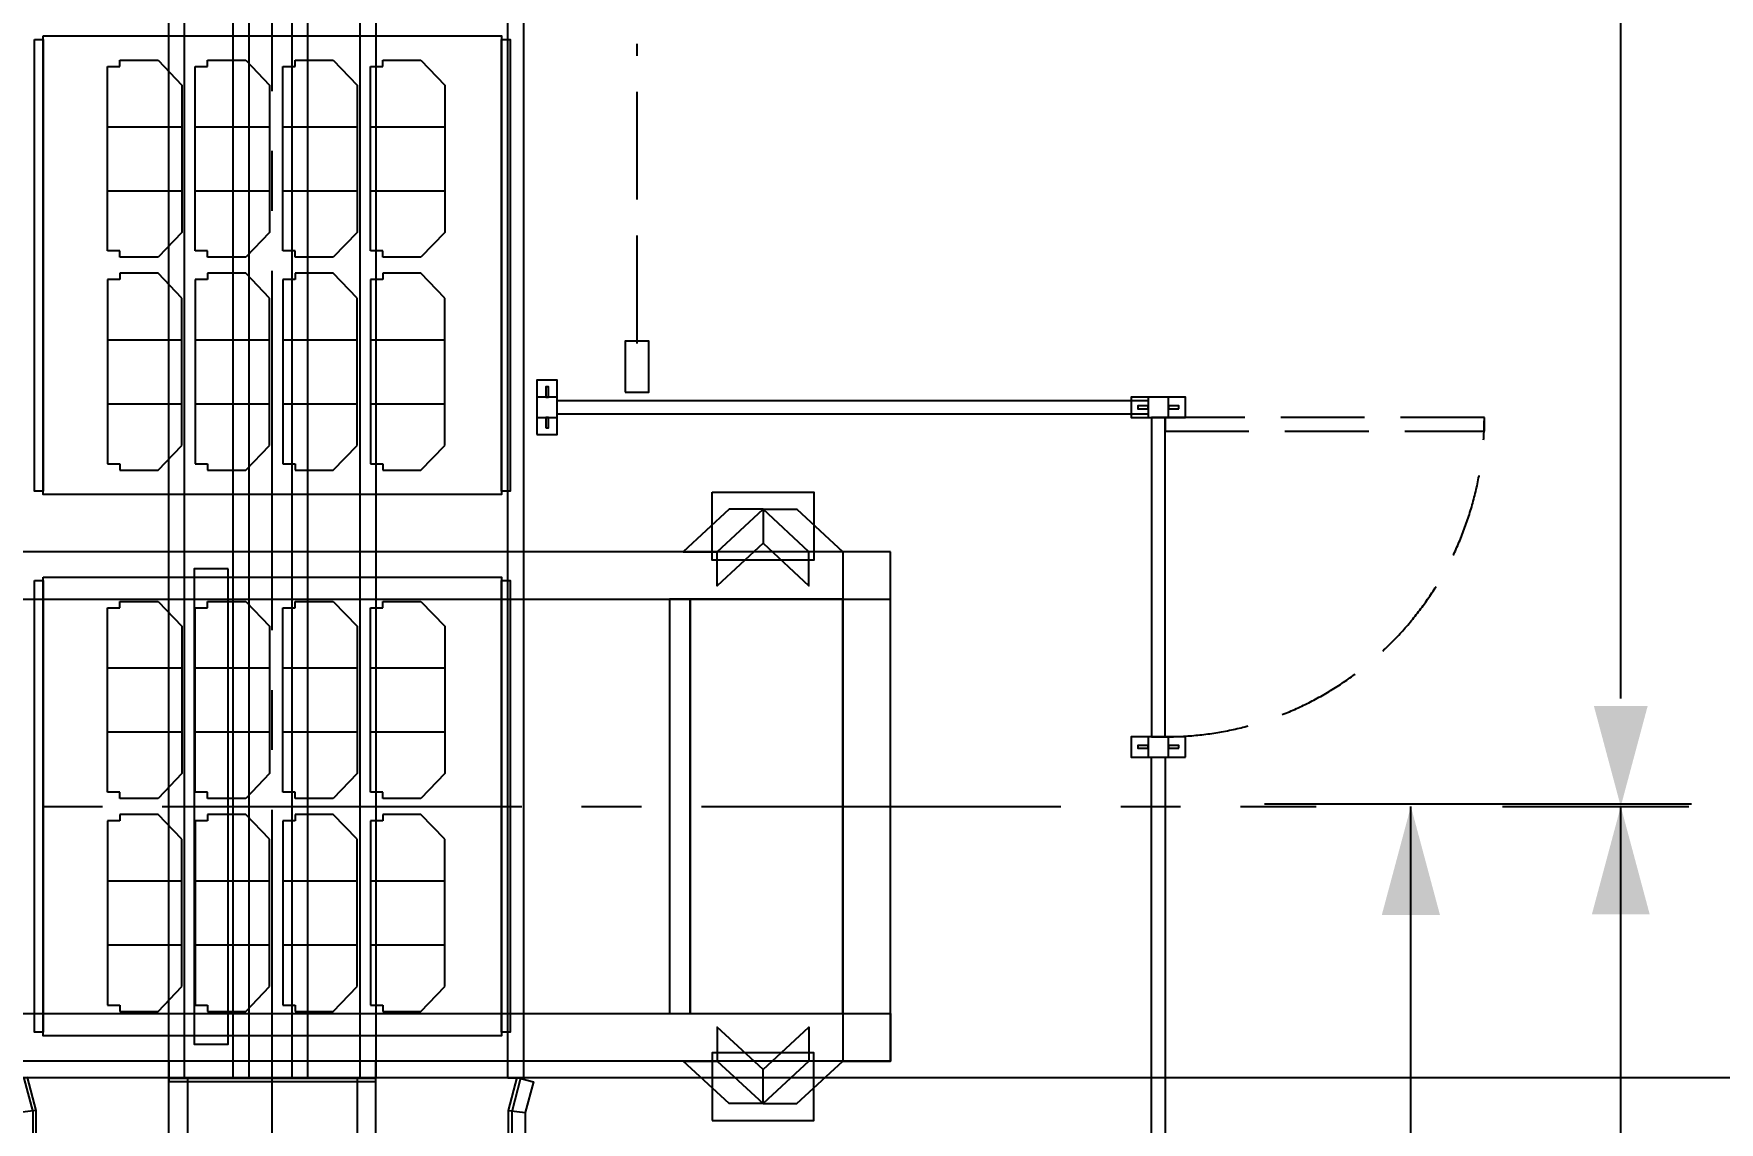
# Model space of a CAD drawing. Extents: x -115306 to 97263, y 46189 to 262006.
# Drawn here: x -26973 to -22009, y 104360 to 107565 of the extents above; entities that cross this region are included whole.
import ezdxf

# ---------------------------------------------------------------- set-up
doc = ezdxf.new("R2010")
doc.units = 0
doc.header["$LTSCALE"] = 508
doc.header["$PDMODE"] = 1
doc.header["$PDSIZE"] = -2
for name, pattern in [('STYLE_02', [0.694427, 0.486069, -0.208359]), ('STYLE_06', [3.125, 2.083359, -0.347214, 0.347214, -0.347214]), ('STYLE_07', [1.875, 0.625, -0.208282, 0.625, -0.208359, 0.069427, -0.138931])]:
    doc.linetypes.add(name, pattern=pattern)
doc.layers.get('0').update_dxf_attribs({"linetype": 'CONTINUOUS'})
doc.layers.get('DEFPOINTS').update_dxf_attribs({"linetype": 'CONTINUOUS'})
doc.layers.add('CERCHAS', color=211, linetype='CONTINUOUS')
doc.layers.add('INSTALACION_NUEVA', color=7, linetype='CONTINUOUS')
doc.styles.add('ARIAL-B', font='arialbd.ttf')
doc.dimstyles.new('ISO', dxfattribs={"dimtxt": 282.222222, "dimasz": 317.5, "dimexe": 200, "dimexo": 0, "dimgap": 1, "dimtad": 1, "dimdec": 1, "dimzin": 15, "dimdsep": 46, "dimtxsty": 'ARIAL-B', "dimblk": 'VW_FILLEDARROW', "dimcen": 0, "dimadec": 0, "dimazin": 0, "dimtfac": 1, "dimtdec": 1, "dimtix": 1, "dimtmove": 0, "dimatfit": 0, "dimldrblk": 'VW_FILLEDARROW', "dimfxl": 1, "dimtolj": 1, "dimtzin": 15, "dimarcsym": 0})

# ---------------------------------------------------------------- blocks, each defined once
blk = doc.blocks.new('*U2879')
at = {"layer": 'INSTALACION_NUEVA', "color": 7, "linetype": 'Continuous'}
for points in [[(-14194.3, 16264), (-14194.3, 16364), (-14329.3, 16489), (-14329.3, 16389)], [(-14194.3, 16264), (-14194.3, 16364), (-14059.3, 16489), (-14059.3, 16389)], [(-14429.3, 16389), (-14329.3, 16389), (-14194.3, 16264), (-14294.3, 16264)], [(-14344.3, 16214), (-14044.3, 16214), (-14044.3, 16414), (-14344.3, 16414)], [(-13959.3, 16389), (-14059.3, 16389), (-14194.3, 16264), (-14094.3, 16264)]]:
    blk.add_lwpolyline(points, close=True, dxfattribs=at)
blk = doc.blocks.new('*U2880')
at = {"layer": 'INSTALACION_NUEVA', "color": 7, "linetype": 'Continuous'}
for points in [[(-14344.3, 18064), (-14044.3, 18064), (-14044.3, 17864), (-14344.3, 17864)], [(-14429.3, 17889), (-14329.3, 17889), (-14194.3, 18014), (-14294.3, 18014)], [(-14194.3, 18014), (-14194.3, 17914), (-14329.3, 17789), (-14329.3, 17889)], [(-13959.3, 17889), (-14059.3, 17889), (-14194.3, 18014), (-14094.3, 18014)], [(-14194.3, 18014), (-14194.3, 17914), (-14059.3, 17789), (-14059.3, 17889)]]:
    blk.add_lwpolyline(points, close=True, dxfattribs=at)
blk = doc.blocks.new('*U2882')
at = {"layer": 'INSTALACION_NUEVA', "color": 7, "linetype": 'Continuous'}
for points in [[(-13819.3, 17889), (-19369.3, 17889), (-19369.3, 17749), (-13819.3, 17749)], [(-13819.3, 17889), (-13959.3, 17889), (-13959.3, 16389), (-13819.3, 16389)], [(-15769.3, 17839), (-15869.3, 17839), (-15869.3, 16439), (-15769.3, 16439)], [(-14409.3, 17749), (-14469.3, 17749), (-14469.3, 16529), (-14409.3, 16529)], [(-13959.3, 17749), (-14409.3, 17749), (-14409.3, 16529), (-13959.3, 16529)], [(-13819.3, 16389), (-19369.3, 16389), (-19369.3, 16529), (-13819.3, 16529)]]:
    blk.add_lwpolyline(points, close=True, dxfattribs=at)
at = {"layer": 'INSTALACION_NUEVA', "color": 7}
for name in ['*U2880', '*U2879']:
    blk.add_blockref(name, (0, 0), dxfattribs=at)
blk = doc.blocks.new('*U2661')
at = {"layer": 'INSTALACION_NUEVA', "color": 1, "linetype": 'Continuous'}
for p, q in [((-16124.3, 17096.7), (-16124.3, 16554.1)), ((-16088.3, 17096.7), (-16124.3, 17096.7)), ((-16088.3, 17115.4), (-16088.3, 17096.7)), ((-16054.6, 17115.4), (-16088.3, 17115.4)), ((-16009.6, 17115.4), (-16054.6, 17115.4)), ((-15975.8, 17115.4), (-16009.6, 17115.4)), ((-15905.6, 17042.4), (-15975.8, 17115.4)), ((-15905.6, 16608.4), (-15905.6, 17042.4)), ((-16124.3, 16919.6), (-15905.6, 16919.6)), ((-16124.3, 16731.2), (-15905.6, 16731.2)), ((-15975.8, 16535.4), (-15905.6, 16608.4)), ((-16124.3, 16554.1), (-16088.3, 16554.1)), ((-16088.3, 16554.1), (-16088.3, 16535.4)), ((-16088.3, 16535.4), (-16054.6, 16535.4)), ((-16054.6, 16535.4), (-16009.6, 16535.4)), ((-16009.6, 16535.4), (-15975.8, 16535.4))]:
    blk.add_line(p, q, dxfattribs=at)
blk = doc.blocks.new('*U2662')
at = {"layer": 'INSTALACION_NUEVA', "color": 1, "linetype": 'Continuous'}
for p, q in [((-15866.3, 17096.7), (-15866.3, 16554.1)), ((-15830.3, 17096.7), (-15866.3, 17096.7)), ((-15830.3, 17115.4), (-15830.3, 17096.7)), ((-15796.6, 17115.4), (-15830.3, 17115.4)), ((-15751.6, 17115.4), (-15796.6, 17115.4)), ((-15717.8, 17115.4), (-15751.6, 17115.4)), ((-15647.6, 17042.4), (-15717.8, 17115.4)), ((-15647.6, 16608.4), (-15647.6, 17042.4)), ((-15866.3, 16919.6), (-15647.6, 16919.6)), ((-15866.3, 16731.2), (-15647.6, 16731.2)), ((-15717.8, 16535.4), (-15647.6, 16608.4)), ((-15866.3, 16554.1), (-15830.3, 16554.1)), ((-15830.3, 16554.1), (-15830.3, 16535.4)), ((-15830.3, 16535.4), (-15796.6, 16535.4)), ((-15796.6, 16535.4), (-15751.6, 16535.4)), ((-15751.6, 16535.4), (-15717.8, 16535.4))]:
    blk.add_line(p, q, dxfattribs=at)
blk = doc.blocks.new('*U2663')
at = {"layer": 'INSTALACION_NUEVA', "color": 1, "linetype": 'Continuous'}
for p, q in [((-15608.3, 17096.7), (-15608.3, 16554.1)), ((-15572.3, 17096.7), (-15608.3, 17096.7)), ((-15572.3, 17115.4), (-15572.3, 17096.7)), ((-15538.6, 17115.4), (-15572.3, 17115.4)), ((-15493.6, 17115.4), (-15538.6, 17115.4)), ((-15459.8, 17115.4), (-15493.6, 17115.4)), ((-15389.6, 17042.4), (-15459.8, 17115.4)), ((-15389.6, 16608.4), (-15389.6, 17042.4)), ((-15608.3, 16919.6), (-15389.6, 16919.6)), ((-15608.3, 16731.2), (-15389.6, 16731.2)), ((-15459.8, 16535.4), (-15389.6, 16608.4)), ((-15608.3, 16554.1), (-15572.3, 16554.1)), ((-15572.3, 16554.1), (-15572.3, 16535.4)), ((-15572.3, 16535.4), (-15538.6, 16535.4)), ((-15538.6, 16535.4), (-15493.6, 16535.4)), ((-15493.6, 16535.4), (-15459.8, 16535.4))]:
    blk.add_line(p, q, dxfattribs=at)
blk = doc.blocks.new('*U2664')
at = {"layer": 'INSTALACION_NUEVA', "color": 1, "linetype": 'Continuous'}
for p, q in [((-15350.3, 17096.7), (-15350.3, 16554.1)), ((-15314.3, 17096.7), (-15350.3, 17096.7)), ((-15314.3, 17115.4), (-15314.3, 17096.7)), ((-15280.6, 17115.4), (-15314.3, 17115.4)), ((-15235.6, 17115.4), (-15280.6, 17115.4)), ((-15201.8, 17115.4), (-15235.6, 17115.4)), ((-15131.6, 17042.4), (-15201.8, 17115.4)), ((-15131.6, 16608.4), (-15131.6, 17042.4)), ((-15350.3, 16919.6), (-15131.6, 16919.6)), ((-15350.3, 16731.2), (-15131.6, 16731.2)), ((-15201.8, 16535.4), (-15131.6, 16608.4)), ((-15350.3, 16554.1), (-15314.3, 16554.1)), ((-15314.3, 16554.1), (-15314.3, 16535.4)), ((-15314.3, 16535.4), (-15280.6, 16535.4)), ((-15280.6, 16535.4), (-15235.6, 16535.4)), ((-15235.6, 16535.4), (-15201.8, 16535.4))]:
    blk.add_line(p, q, dxfattribs=at)
blk = doc.blocks.new('*U2665')
at = {"layer": 'INSTALACION_NUEVA', "color": 1}
for name in ['*U2661', '*U2662', '*U2663', '*U2664']:
    blk.add_blockref(name, (0, 0), dxfattribs=at)
blk = doc.blocks.new('*U2666')
at = {"layer": 'INSTALACION_NUEVA', "color": 1, "linetype": 'Continuous'}
for p, q in [((-16124.3, 17724), (-16088.3, 17724)), ((-16124.3, 17181.4), (-16124.3, 17724)), ((-16088.3, 17742.7), (-16054.6, 17742.7)), ((-16088.3, 17724), (-16088.3, 17742.7)), ((-16054.6, 17742.7), (-16009.6, 17742.7)), ((-16009.6, 17742.7), (-15975.8, 17742.7)), ((-15975.8, 17742.7), (-15905.6, 17669.7)), ((-15905.6, 17669.7), (-15905.6, 17235.6)), ((-16124.3, 17546.8), (-15905.6, 17546.8)), ((-16124.3, 17358.5), (-15905.6, 17358.5)), ((-15905.6, 17235.6), (-15975.8, 17162.7)), ((-16088.3, 17181.4), (-16124.3, 17181.4)), ((-16088.3, 17162.7), (-16088.3, 17181.4)), ((-16054.6, 17162.7), (-16088.3, 17162.7)), ((-16009.6, 17162.7), (-16054.6, 17162.7)), ((-15975.8, 17162.7), (-16009.6, 17162.7))]:
    blk.add_line(p, q, dxfattribs=at)
blk = doc.blocks.new('*U2667')
at = {"layer": 'INSTALACION_NUEVA', "color": 1, "linetype": 'Continuous'}
for p, q in [((-15866.3, 17724), (-15830.3, 17724)), ((-15866.3, 17181.4), (-15866.3, 17724)), ((-15830.3, 17742.7), (-15796.6, 17742.7)), ((-15830.3, 17724), (-15830.3, 17742.7)), ((-15796.6, 17742.7), (-15751.6, 17742.7)), ((-15751.6, 17742.7), (-15717.8, 17742.7)), ((-15717.8, 17742.7), (-15647.6, 17669.7)), ((-15647.6, 17669.7), (-15647.6, 17235.6)), ((-15866.3, 17546.8), (-15647.6, 17546.8)), ((-15866.3, 17358.5), (-15647.6, 17358.5)), ((-15647.6, 17235.6), (-15717.8, 17162.7)), ((-15830.3, 17181.4), (-15866.3, 17181.4)), ((-15830.3, 17162.7), (-15830.3, 17181.4)), ((-15796.6, 17162.7), (-15830.3, 17162.7)), ((-15751.6, 17162.7), (-15796.6, 17162.7)), ((-15717.8, 17162.7), (-15751.6, 17162.7))]:
    blk.add_line(p, q, dxfattribs=at)
blk = doc.blocks.new('*U2668')
at = {"layer": 'INSTALACION_NUEVA', "color": 1, "linetype": 'Continuous'}
for p, q in [((-15608.3, 17724), (-15572.3, 17724)), ((-15608.3, 17181.4), (-15608.3, 17724)), ((-15572.3, 17742.7), (-15538.6, 17742.7)), ((-15572.3, 17724), (-15572.3, 17742.7)), ((-15538.6, 17742.7), (-15493.6, 17742.7)), ((-15493.6, 17742.7), (-15459.8, 17742.7)), ((-15459.8, 17742.7), (-15389.6, 17669.7)), ((-15389.6, 17669.7), (-15389.6, 17235.6)), ((-15608.3, 17546.8), (-15389.6, 17546.8)), ((-15608.3, 17358.5), (-15389.6, 17358.5)), ((-15389.6, 17235.6), (-15459.8, 17162.7)), ((-15572.3, 17181.4), (-15608.3, 17181.4)), ((-15572.3, 17162.7), (-15572.3, 17181.4)), ((-15538.6, 17162.7), (-15572.3, 17162.7)), ((-15493.6, 17162.7), (-15538.6, 17162.7)), ((-15459.8, 17162.7), (-15493.6, 17162.7))]:
    blk.add_line(p, q, dxfattribs=at)
blk = doc.blocks.new('*U2669')
at = {"layer": 'INSTALACION_NUEVA', "color": 1, "linetype": 'Continuous'}
for p, q in [((-15350.3, 17724), (-15314.3, 17724)), ((-15350.3, 17181.4), (-15350.3, 17724)), ((-15314.3, 17742.7), (-15280.6, 17742.7)), ((-15314.3, 17724), (-15314.3, 17742.7)), ((-15280.6, 17742.7), (-15235.6, 17742.7)), ((-15235.6, 17742.7), (-15201.8, 17742.7)), ((-15201.8, 17742.7), (-15131.6, 17669.7)), ((-15131.6, 17669.7), (-15131.6, 17235.6)), ((-15350.3, 17546.8), (-15131.6, 17546.8)), ((-15350.3, 17358.5), (-15131.6, 17358.5)), ((-15131.6, 17235.6), (-15201.8, 17162.7)), ((-15314.3, 17181.4), (-15350.3, 17181.4)), ((-15314.3, 17162.7), (-15314.3, 17181.4)), ((-15280.6, 17162.7), (-15314.3, 17162.7)), ((-15235.6, 17162.7), (-15280.6, 17162.7)), ((-15201.8, 17162.7), (-15235.6, 17162.7))]:
    blk.add_line(p, q, dxfattribs=at)
blk = doc.blocks.new('*U2670')
at = {"layer": 'INSTALACION_NUEVA', "color": 1}
for name in ['*U2666', '*U2667', '*U2668', '*U2669']:
    blk.add_blockref(name, (0, 0), dxfattribs=at)
blk = doc.blocks.new('*U2671')
at = {"layer": 'INSTALACION_NUEVA', "color": 4, "linetype": 'Continuous'}
for points in [[(-16339.3, 17804), (-16314.3, 17804), (-16314.3, 16474), (-16339.3, 16474)], [(-16314.3, 17814), (-14964.3, 17814), (-14964.3, 16464), (-16314.3, 16464)], [(-14964.3, 17804), (-14939.3, 17804), (-14939.3, 16474), (-14964.3, 16474)]]:
    blk.add_lwpolyline(points, close=True, dxfattribs=at)
at = {"layer": 'INSTALACION_NUEVA', "color": 4}
for name in ['*U2670', '*U2665']:
    blk.add_blockref(name, (0, 0), dxfattribs=at)
blk = doc.blocks.new('*U2657')
at = {"layer": 'INSTALACION_NUEVA', "color": 7, "linetype": 'Continuous'}
for points in [[(-15899.3, 25189), (-15899.3, 16339), (-15944.3, 16339), (-15944.3, 25189)], [(-15708.6, 25189), (-15708.6, 16339), (-15754.6, 16339), (-15754.6, 25189)], [(-15535.6, 25189), (-15535.6, 16339), (-15580.6, 16339), (-15580.6, 25189)], [(-15334.3, 25189), (-15334.3, 16339), (-15380.3, 16339), (-15380.3, 25189)], [(-14945.6, 16339), (-14945.6, 22289), (-14899.6, 22289), (-14899.6, 16339)], [(-15334.3, 16389), (-15944.3, 16389), (-15944.3, 16339), (-15334.3, 16339)]]:
    blk.add_lwpolyline(points, close=True, dxfattribs=at)
blk = doc.blocks.new('*U2658')
at = {"layer": 'INSTALACION_NUEVA', "color": 4}
blk.add_blockref('*U2657', (0, 0), dxfattribs=at)
blk = doc.blocks.new('*U2643')
at = {"layer": 'INSTALACION_NUEVA', "color": 5, "linetype": 'Continuous'}
for points in [[(-12950.2, 18284.2), (-12950.2, 18344.2), (-13110.2, 18344.2), (-13110.2, 18284.2)], [(-13060.2, 18310.2), (-13060.2, 18318.2), (-13090.2, 18318.2), (-13090.2, 18310.2)], [(-13000.2, 18284.2), (-13000.2, 18344.2), (-13060.2, 18344.2), (-13060.2, 18284.2)], [(-12970.2, 18310.2), (-12970.2, 18318.2), (-13000.2, 18318.2), (-13000.2, 18310.2)]]:
    blk.add_lwpolyline(points, close=True, dxfattribs=at)
blk = doc.blocks.new('*U2644')
at = {"layer": 'INSTALACION_NUEVA', "color": 5, "linetype": 'Continuous'}
for points in [[(-12950.2, 17284.2), (-12950.2, 17344.2), (-13110.2, 17344.2), (-13110.2, 17284.2)], [(-13000.2, 17284.2), (-13000.2, 17344.2), (-13060.2, 17344.2), (-13060.2, 17284.2)], [(-13060.2, 17310.2), (-13060.2, 17318.2), (-13090.2, 17318.2), (-13090.2, 17310.2)], [(-12970.2, 17310.2), (-12970.2, 17318.2), (-13000.2, 17318.2), (-13000.2, 17310.2)]]:
    blk.add_lwpolyline(points, close=True, dxfattribs=at)
blk = doc.blocks.new('*U2645')
at = {"layer": 'INSTALACION_NUEVA', "color": 5, "linetype": 'Continuous'}
for points in [[(-12950.2, 15784.2), (-12950.2, 15844.2), (-13110.2, 15844.2), (-13110.2, 15784.2)], [(-13000.2, 15784.2), (-13000.2, 15844.2), (-13060.2, 15844.2), (-13060.2, 15784.2)], [(-13060.2, 15810.2), (-13060.2, 15818.2), (-13090.2, 15818.2), (-13090.2, 15810.2)], [(-12970.2, 15810.2), (-12970.2, 15818.2), (-13000.2, 15818.2), (-13000.2, 15810.2)]]:
    blk.add_lwpolyline(points, close=True, dxfattribs=at)
blk = doc.blocks.new('*U2646')
at = {"layer": 'INSTALACION_NUEVA', "color": 5, "linetype": 'Continuous'}
blk.add_lwpolyline([(-13010.2, 18284.2), (-13050.2, 18284.2), (-13050.2, 17344.2), (-13010.2, 17344.2)], close=True, dxfattribs=at)
at = {"layer": 'INSTALACION_NUEVA', "color": 4, "linetype": 'STYLE_02'}
blk.add_lwpolyline([(-13010.2, 18284.2), (-13010.2, 18244.2), (-12070.2, 18244.2), (-12070.2, 18284.2)], close=True, dxfattribs=at)
blk.add_arc((-13010.2, 18284.2), 940, 270, 0, dxfattribs=at)
blk = doc.blocks.new('*U2647')
at = {"layer": 'INSTALACION_NUEVA', "color": 5, "linetype": 'Continuous'}
for points in [[(-14860.2, 15734.2), (-14800.2, 15734.2), (-14800.2, 15894.2), (-14860.2, 15894.2)], [(-14860.2, 15784.2), (-14800.2, 15784.2), (-14800.2, 15844.2), (-14860.2, 15844.2)], [(-14834.2, 15844.2), (-14826.2, 15844.2), (-14826.2, 15874.2), (-14834.2, 15874.2)], [(-14834.2, 15754.2), (-14826.2, 15754.2), (-14826.2, 15784.2), (-14834.2, 15784.2)]]:
    blk.add_lwpolyline(points, close=True, dxfattribs=at)
blk = doc.blocks.new('*U2648')
at = {"layer": 'INSTALACION_NUEVA', "color": 5, "linetype": 'Continuous'}
for points in [[(-14860.2, 18234.2), (-14800.2, 18234.2), (-14800.2, 18394.2), (-14860.2, 18394.2)], [(-14834.2, 18344.2), (-14826.2, 18344.2), (-14826.2, 18374.2), (-14834.2, 18374.2)], [(-14860.2, 18284.2), (-14800.2, 18284.2), (-14800.2, 18344.2), (-14860.2, 18344.2)], [(-14834.2, 18254.2), (-14826.2, 18254.2), (-14826.2, 18284.2), (-14834.2, 18284.2)]]:
    blk.add_lwpolyline(points, close=True, dxfattribs=at)
blk = doc.blocks.new('*U2649')
at = {"layer": 'INSTALACION_NUEVA', "color": 5, "linetype": 'Continuous'}
for points in [[(-14800.2, 18334.2), (-13060.2, 18334.2), (-13060.2, 18294.2), (-14800.2, 18294.2)], [(-13050.2, 15844.2), (-13050.2, 17284.2), (-13010.2, 17284.2), (-13010.2, 15844.2)], [(-14800.2, 15834.2), (-13060.2, 15834.2), (-13060.2, 15794.2), (-14800.2, 15794.2)]]:
    blk.add_lwpolyline(points, close=True, dxfattribs=at)
at = {"layer": 'INSTALACION_NUEVA', "color": 4}
for name in ['*U2648', '*U2643', '*U2644', '*U2647', '*U2645']:
    blk.add_blockref(name, (0, 0), dxfattribs=at)
at = {"layer": 'INSTALACION_NUEVA', "color": 7}
blk.add_blockref('*U2646', (0, 0), dxfattribs=at)
blk = doc.blocks.new('*U2650')
at = {"layer": 'INSTALACION_NUEVA', "color": 7, "linetype": 'Continuous'}
for p, q in [((-15334.3, 15134.9), (-14781.8, 15134.9)), ((-14816.8, 15029.9), (-15334.3, 15029.9))]:
    blk.add_line(p, q, dxfattribs=at)
for points in [[(-15334.3, 15022.4), (-15334.3, 15142.4), (-14779.3, 15142.4), (-14819.3, 15022.4)], [(-14779.3, 15142.4), (-14819.3, 15022.4), (-14809.2, 15019), (-14769.2, 15139)]]:
    blk.add_lwpolyline(points, close=True, dxfattribs=at)
blk = doc.blocks.new('*U2651')
at = {"layer": 'INSTALACION_NUEVA', "color": 7, "linetype": 'Continuous'}
for p, q in [((-16461.8, 15641.5), (-15944.3, 15641.5)), ((-15944.3, 15536.5), (-16496.8, 15536.5))]:
    blk.add_line(p, q, dxfattribs=at)
for points in [[(-16499.3, 15529), (-16459.3, 15649), (-16469.5, 15652.4), (-16509.5, 15532.4)], [(-15944.3, 15649), (-15944.3, 15529), (-16499.3, 15529), (-16459.3, 15649)]]:
    blk.add_lwpolyline(points, close=True, dxfattribs=at)
blk = doc.blocks.new('*U2652')
at = {"layer": 'INSTALACION_NUEVA', "color": 7, "linetype": 'Continuous'}
blk.add_line((-16354.7, 11639), (-16354.7, 12439), dxfattribs=at)
blk.add_lwpolyline([(-16397.1, 12439), (-16347.1, 12439), (-16347.1, 11650.4), (-16347.1, 11639), (-16397.1, 11639), (-16397.1, 11650.4)], close=True, dxfattribs=at)
blk = doc.blocks.new('*U2653')
at = {"layer": 'INSTALACION_NUEVA', "color": 7, "linetype": 'Continuous'}
blk.add_line((-14924, 11639), (-14924, 12439), dxfattribs=at)
blk.add_lwpolyline([(-14881.5, 12439), (-14931.5, 12439), (-14931.5, 11650.4), (-14931.5, 11639), (-14881.5, 11639), (-14881.5, 11650.4)], close=True, dxfattribs=at)
blk = doc.blocks.new('*U2654')
at = {"layer": 'INSTALACION_NUEVA', "color": 7, "linetype": 'Continuous'}
for p, q in [((-14908.1, 16339.2), (-14934.3, 16240.3)), ((-14944.3, 16244), (-14894.3, 16237.5)), ((-14934.3, 16240.3), (-14934.3, 14144))]:
    blk.add_line(p, q, dxfattribs=at)
blk.add_lwpolyline([(-14918.7, 16340.7), (-14870.3, 16327.9), (-14894.3, 16237.5), (-14894.3, 14844), (-14894.3, 14144), (-14944.3, 14144), (-14944.3, 14844), (-14944.3, 16244)], close=True, dxfattribs=at)
blk = doc.blocks.new('*U2655')
at = {"layer": 'INSTALACION_NUEVA', "color": 7, "linetype": 'Continuous'}
for p, q in [((-16370.6, 16339.2), (-16344.3, 16240.3)), ((-16334.3, 16244), (-16384.3, 16237.5)), ((-16344.3, 16240.3), (-16344.3, 14144))]:
    blk.add_line(p, q, dxfattribs=at)
blk.add_lwpolyline([(-16360, 16340.7), (-16408.3, 16327.9), (-16384.3, 16237.5), (-16384.3, 14844), (-16384.3, 14144), (-16334.3, 14144), (-16334.3, 14844), (-16334.3, 16244)], close=True, dxfattribs=at)
blk = doc.blocks.new('*U2656')
at = {"layer": 'INSTALACION_NUEVA', "color": 7, "linetype": 'Continuous'}
for points in [[(-15334.3, 16339), (-15944.3, 16339), (-15944.3, 16329), (-15334.3, 16329)], [(-15889.3, 16339), (-15889.3, 11639), (-15944.3, 11639), (-15944.3, 16339)], [(-15389.3, 16339), (-15389.3, 11639), (-15334.3, 11639), (-15334.3, 16339)], [(-15944.3, 16047), (-15944.3, 11907), (-15984.3, 11907), (-15984.3, 16047)], [(-15334.3, 16047), (-15334.3, 11907), (-15294.3, 11907), (-15294.3, 16047)], [(-15944.3, 15899), (-15944.3, 15839), (-16369.3, 15839), (-16369.3, 15899)], [(-14909.3, 15899), (-15334.3, 15899), (-15334.3, 15839), (-14909.3, 15839)], [(-15349.3, 15769), (-15939.3, 15769), (-15939.3, 15709), (-15349.3, 15709)], [(-15866.8, 15614), (-15966.8, 15614), (-15966.8, 15464), (-15866.8, 15464)], [(-15311.8, 15614), (-15311.8, 15464), (-15411.8, 15464), (-15411.8, 15614)], [(-15339.3, 15579), (-15939.3, 15579), (-15939.3, 15499), (-15339.3, 15499)], [(-15349.3, 14869), (-15939.3, 14869), (-15939.3, 14809), (-15349.3, 14809)], [(-15866.8, 14414), (-15966.8, 14414), (-15966.8, 14264), (-15866.8, 14264)], [(-15311.8, 14414), (-15311.8, 14264), (-15411.8, 14264), (-15411.8, 14414)], [(-15339.3, 14379), (-15939.3, 14379), (-15939.3, 14299), (-15339.3, 14299)], [(-16339.3, 14184), (-16394.3, 14239), (-15994.3, 14239), (-15944.3, 14239), (-15944.3, 14184), (-15994.3, 14184)], [(-16394.3, 14239), (-16339.3, 14184), (-16339.3, 12294), (-16394.3, 12239), (-16394.3, 12239), (-16394.3, 14239)], [(-15284.3, 14239), (-14884.3, 14239), (-14939.3, 14184), (-15284.3, 14184), (-15334.3, 14184), (-15334.3, 14239)], [(-14884.3, 14239), (-14939.3, 14184), (-14939.3, 12294), (-14884.3, 12239), (-14884.3, 12239), (-14884.3, 14239)], [(-15349.3, 13869), (-15939.3, 13869), (-15939.3, 13809), (-15349.3, 13809)], [(-15349.3, 12869), (-15939.3, 12869), (-15939.3, 12809), (-15349.3, 12809)], [(-15866.8, 12714), (-15966.8, 12714), (-15966.8, 12564), (-15866.8, 12564)], [(-15311.8, 12714), (-15311.8, 12564), (-15411.8, 12564), (-15411.8, 12714)], [(-15339.3, 12679), (-15939.3, 12679), (-15939.3, 12599), (-15339.3, 12599)], [(-15994.3, 12239), (-16394.3, 12239), (-16339.3, 12294), (-15994.3, 12294), (-15944.3, 12294), (-15944.3, 12239)], [(-14939.3, 12294), (-14884.3, 12239), (-15284.3, 12239), (-15334.3, 12239), (-15334.3, 12294), (-15284.3, 12294)], [(-15334.3, 11649), (-15944.3, 11649), (-15944.3, 11639), (-15334.3, 11639)]]:
    blk.add_lwpolyline(points, close=True, dxfattribs=at)
at = {"layer": 'INSTALACION_NUEVA', "color": 7}
for name in ['*U2655', '*U2654', '*U2651', '*U2650', '*U2652', '*U2653']:
    blk.add_blockref(name, (0, 0), dxfattribs=at)
blk = doc.blocks.new('*U2683')
at = {"layer": 'INSTALACION_NUEVA', "color": 1, "linetype": 'Continuous'}
for p, q in [((-16124.3, 18690.3), (-16124.3, 18147.8)), ((-16088.3, 18690.3), (-16124.3, 18690.3)), ((-16088.3, 18709), (-16088.3, 18690.3)), ((-16054.6, 18709), (-16088.3, 18709)), ((-16009.6, 18709), (-16054.6, 18709)), ((-15975.8, 18709), (-16009.6, 18709)), ((-15905.6, 18636.1), (-15975.8, 18709)), ((-15905.6, 18202), (-15905.6, 18636.1)), ((-16124.3, 18513.2), (-15905.6, 18513.2)), ((-16124.3, 18324.9), (-15905.6, 18324.9)), ((-15975.8, 18129), (-15905.6, 18202)), ((-16124.3, 18147.8), (-16088.3, 18147.8)), ((-16088.3, 18147.8), (-16088.3, 18129)), ((-16088.3, 18129), (-16054.6, 18129)), ((-16054.6, 18129), (-16009.6, 18129)), ((-16009.6, 18129), (-15975.8, 18129))]:
    blk.add_line(p, q, dxfattribs=at)
blk = doc.blocks.new('*U2684')
at = {"layer": 'INSTALACION_NUEVA', "color": 1, "linetype": 'Continuous'}
for p, q in [((-15866.3, 18690.3), (-15866.3, 18147.8)), ((-15830.3, 18690.3), (-15866.3, 18690.3)), ((-15830.3, 18709), (-15830.3, 18690.3)), ((-15796.6, 18709), (-15830.3, 18709)), ((-15751.6, 18709), (-15796.6, 18709)), ((-15717.8, 18709), (-15751.6, 18709)), ((-15647.6, 18636.1), (-15717.8, 18709)), ((-15647.6, 18202), (-15647.6, 18636.1)), ((-15866.3, 18513.2), (-15647.6, 18513.2)), ((-15866.3, 18324.9), (-15647.6, 18324.9)), ((-15717.8, 18129), (-15647.6, 18202)), ((-15866.3, 18147.8), (-15830.3, 18147.8)), ((-15830.3, 18147.8), (-15830.3, 18129)), ((-15830.3, 18129), (-15796.6, 18129)), ((-15796.6, 18129), (-15751.6, 18129)), ((-15751.6, 18129), (-15717.8, 18129))]:
    blk.add_line(p, q, dxfattribs=at)
blk = doc.blocks.new('*U2685')
at = {"layer": 'INSTALACION_NUEVA', "color": 1, "linetype": 'Continuous'}
for p, q in [((-15608.3, 18690.3), (-15608.3, 18147.8)), ((-15572.3, 18690.3), (-15608.3, 18690.3)), ((-15572.3, 18709), (-15572.3, 18690.3)), ((-15538.6, 18709), (-15572.3, 18709)), ((-15493.6, 18709), (-15538.6, 18709)), ((-15459.8, 18709), (-15493.6, 18709)), ((-15389.6, 18636.1), (-15459.8, 18709)), ((-15389.6, 18202), (-15389.6, 18636.1)), ((-15608.3, 18513.2), (-15389.6, 18513.2)), ((-15608.3, 18324.9), (-15389.6, 18324.9)), ((-15459.8, 18129), (-15389.6, 18202)), ((-15608.3, 18147.8), (-15572.3, 18147.8)), ((-15572.3, 18147.8), (-15572.3, 18129)), ((-15572.3, 18129), (-15538.6, 18129)), ((-15538.6, 18129), (-15493.6, 18129)), ((-15493.6, 18129), (-15459.8, 18129))]:
    blk.add_line(p, q, dxfattribs=at)
blk = doc.blocks.new('*U2686')
at = {"layer": 'INSTALACION_NUEVA', "color": 1, "linetype": 'Continuous'}
for p, q in [((-15350.3, 18690.3), (-15350.3, 18147.8)), ((-15314.3, 18690.3), (-15350.3, 18690.3)), ((-15314.3, 18709), (-15314.3, 18690.3)), ((-15280.6, 18709), (-15314.3, 18709)), ((-15235.6, 18709), (-15280.6, 18709)), ((-15201.8, 18709), (-15235.6, 18709)), ((-15131.6, 18636.1), (-15201.8, 18709)), ((-15131.6, 18202), (-15131.6, 18636.1)), ((-15350.3, 18513.2), (-15131.6, 18513.2)), ((-15350.3, 18324.9), (-15131.6, 18324.9)), ((-15201.8, 18129), (-15131.6, 18202)), ((-15350.3, 18147.8), (-15314.3, 18147.8)), ((-15314.3, 18147.8), (-15314.3, 18129)), ((-15314.3, 18129), (-15280.6, 18129)), ((-15280.6, 18129), (-15235.6, 18129)), ((-15235.6, 18129), (-15201.8, 18129))]:
    blk.add_line(p, q, dxfattribs=at)
blk = doc.blocks.new('*U2687')
at = {"layer": 'INSTALACION_NUEVA', "color": 1}
for name in ['*U2683', '*U2684', '*U2685', '*U2686']:
    blk.add_blockref(name, (0, 0), dxfattribs=at)
blk = doc.blocks.new('*U2688')
at = {"layer": 'INSTALACION_NUEVA', "color": 1, "linetype": 'Continuous'}
for p, q in [((-16124.3, 19317.6), (-16088.3, 19317.6)), ((-16124.3, 18775), (-16124.3, 19317.6)), ((-16088.3, 19336.3), (-16054.6, 19336.3)), ((-16088.3, 19317.6), (-16088.3, 19336.3)), ((-16054.6, 19336.3), (-16009.6, 19336.3)), ((-16009.6, 19336.3), (-15975.8, 19336.3)), ((-15975.8, 19336.3), (-15905.6, 19263.3)), ((-15905.6, 19263.3), (-15905.6, 18829.3)), ((-16124.3, 19140.5), (-15905.6, 19140.5)), ((-16124.3, 18952.1), (-15905.6, 18952.1)), ((-15905.6, 18829.3), (-15975.8, 18756.3)), ((-16088.3, 18775), (-16124.3, 18775)), ((-16088.3, 18756.3), (-16088.3, 18775)), ((-16054.6, 18756.3), (-16088.3, 18756.3)), ((-16009.6, 18756.3), (-16054.6, 18756.3)), ((-15975.8, 18756.3), (-16009.6, 18756.3))]:
    blk.add_line(p, q, dxfattribs=at)
blk = doc.blocks.new('*U2689')
at = {"layer": 'INSTALACION_NUEVA', "color": 1, "linetype": 'Continuous'}
for p, q in [((-15866.3, 19317.6), (-15830.3, 19317.6)), ((-15866.3, 18775), (-15866.3, 19317.6)), ((-15830.3, 19336.3), (-15796.6, 19336.3)), ((-15830.3, 19317.6), (-15830.3, 19336.3)), ((-15796.6, 19336.3), (-15751.6, 19336.3)), ((-15751.6, 19336.3), (-15717.8, 19336.3)), ((-15717.8, 19336.3), (-15647.6, 19263.3)), ((-15647.6, 19263.3), (-15647.6, 18829.3)), ((-15866.3, 19140.5), (-15647.6, 19140.5)), ((-15866.3, 18952.1), (-15647.6, 18952.1)), ((-15647.6, 18829.3), (-15717.8, 18756.3)), ((-15830.3, 18775), (-15866.3, 18775)), ((-15830.3, 18756.3), (-15830.3, 18775)), ((-15796.6, 18756.3), (-15830.3, 18756.3)), ((-15751.6, 18756.3), (-15796.6, 18756.3)), ((-15717.8, 18756.3), (-15751.6, 18756.3))]:
    blk.add_line(p, q, dxfattribs=at)
blk = doc.blocks.new('*U2690')
at = {"layer": 'INSTALACION_NUEVA', "color": 1, "linetype": 'Continuous'}
for p, q in [((-15608.3, 19317.6), (-15572.3, 19317.6)), ((-15608.3, 18775), (-15608.3, 19317.6)), ((-15572.3, 19336.3), (-15538.6, 19336.3)), ((-15572.3, 19317.6), (-15572.3, 19336.3)), ((-15538.6, 19336.3), (-15493.6, 19336.3)), ((-15493.6, 19336.3), (-15459.8, 19336.3)), ((-15459.8, 19336.3), (-15389.6, 19263.3)), ((-15389.6, 19263.3), (-15389.6, 18829.3)), ((-15608.3, 19140.5), (-15389.6, 19140.5)), ((-15608.3, 18952.1), (-15389.6, 18952.1)), ((-15389.6, 18829.3), (-15459.8, 18756.3)), ((-15572.3, 18775), (-15608.3, 18775)), ((-15572.3, 18756.3), (-15572.3, 18775)), ((-15538.6, 18756.3), (-15572.3, 18756.3)), ((-15493.6, 18756.3), (-15538.6, 18756.3)), ((-15459.8, 18756.3), (-15493.6, 18756.3))]:
    blk.add_line(p, q, dxfattribs=at)
blk = doc.blocks.new('*U2691')
at = {"layer": 'INSTALACION_NUEVA', "color": 1, "linetype": 'Continuous'}
for p, q in [((-15350.3, 19317.6), (-15314.3, 19317.6)), ((-15350.3, 18775), (-15350.3, 19317.6)), ((-15314.3, 19336.3), (-15280.6, 19336.3)), ((-15314.3, 19317.6), (-15314.3, 19336.3)), ((-15280.6, 19336.3), (-15235.6, 19336.3)), ((-15235.6, 19336.3), (-15201.8, 19336.3)), ((-15201.8, 19336.3), (-15131.6, 19263.3)), ((-15131.6, 19263.3), (-15131.6, 18829.3)), ((-15350.3, 19140.5), (-15131.6, 19140.5)), ((-15350.3, 18952.1), (-15131.6, 18952.1)), ((-15131.6, 18829.3), (-15201.8, 18756.3)), ((-15314.3, 18775), (-15350.3, 18775)), ((-15314.3, 18756.3), (-15314.3, 18775)), ((-15280.6, 18756.3), (-15314.3, 18756.3)), ((-15235.6, 18756.3), (-15280.6, 18756.3)), ((-15201.8, 18756.3), (-15235.6, 18756.3))]:
    blk.add_line(p, q, dxfattribs=at)
blk = doc.blocks.new('*U2692')
at = {"layer": 'INSTALACION_NUEVA', "color": 1}
for name in ['*U2688', '*U2689', '*U2690', '*U2691']:
    blk.add_blockref(name, (0, 0), dxfattribs=at)
blk = doc.blocks.new('*U2693')
at = {"layer": 'INSTALACION_NUEVA', "color": 4, "linetype": 'Continuous'}
for points in [[(-16314.3, 19407.7), (-14964.3, 19407.7), (-14964.3, 18057.7), (-16314.3, 18057.7)], [(-16339.3, 19397.7), (-16314.3, 19397.7), (-16314.3, 18067.7), (-16339.3, 18067.7)], [(-14964.3, 19397.7), (-14939.3, 19397.7), (-14939.3, 18067.7), (-14964.3, 18067.7)]]:
    blk.add_lwpolyline(points, close=True, dxfattribs=at)
at = {"layer": 'INSTALACION_NUEVA', "color": 4}
for name in ['*U2692', '*U2687']:
    blk.add_blockref(name, (0, 0), dxfattribs=at)
blk = doc.blocks.new('VW_FILLEDARROW')
at = {"color": 0}
blk.add_solid([(0, 0), (-0.93, -0.249), (-0.93, 0.249)], dxfattribs=at)
blk = doc.blocks.new('*D3639')
at = {"layer": 'DEFPOINTS', "color": 0, "linetype": 'Continuous'}
for p in [(-23412, 112165.2), (-22299.4, 112165.2), (-22648, 105290.2)]:
    blk.add_point(p, dxfattribs=at)
at = {"layer": 'INSTALACION_NUEVA', "color": 0, "linetype": 'Continuous', "lineweight": -2}
for p, q in [((-23412, 112165.2), (-22099.4, 112165.2)), ((-22299.4, 105607.7), (-22299.4, 111847.7)), ((-22648, 105290.2), (-22099.4, 105290.2))]:
    blk.add_line(p, q, dxfattribs=at)
at = {"layer": 'INSTALACION_NUEVA', "color": 0, "linetype": 'Continuous', "lineweight": -2, "xscale": 317.5, "yscale": 317.5, "zscale": 317.5}
for p, rotation in [((-22299.4, 112165.2), 90), ((-22299.4, 105290.2), 270)]:
    blk.add_blockref('VW_FILLEDARROW', p, dxfattribs=dict(at, rotation=rotation))
at = {"layer": 'INSTALACION_NUEVA', "color": 0, "linetype": 'Continuous', "insert": (-22444.6, 108727.7), "char_height": 282.22, "attachment_point": 5, "rotation": 90, "style": 'ARIAL-B'}
blk.add_mtext('\\A1;6875', dxfattribs=at)

msp = doc.modelspace()

# ---------------------------------------------------------------- linework, layer by layer
at = {"layer": 'CERCHAS', "linetype": 'Continuous'}
msp.add_line((-35584.3, 104492.42), (-14584.3, 104492.43), dxfattribs=at)
at = {"layer": 'INSTALACION_NUEVA', "color": 4, "linetype": 'STYLE_06'}
for p, q in [((-26270.28, 97871.73), (-26270.28, 116487.87)), ((-31356.78, 105290.17), (-23196.7, 105290.17))]:
    msp.add_line(p, q, dxfattribs=at)
at = {"layer": 'INSTALACION_NUEVA', "color": 30, "linetype": 'STYLE_07'}
msp.add_line((-25196.09, 106653.71), (-25196.09, 110530.57), dxfattribs=at)
at = {"layer": 'INSTALACION_NUEVA', "color": 4, "linetype": 'Continuous'}
for p, q in [((-23348.89, 105297.87), (-22091.24, 105297.87)), ((-22917.47, 101440.17), (-22917.47, 105290.17)), ((-22299.37, 98990.17), (-22299.37, 105290.17))]:
    msp.add_line(p, q, dxfattribs=at)
at = {"layer": 'INSTALACION_NUEVA', "color": 1, "linetype": 'Continuous'}
msp.add_lwpolyline([(-25231.09, 106510.17), (-25161.09, 106510.17), (-25161.09, 106660.17), (-25231.09, 106660.17)], close=True, dxfattribs=at)
at = {"layer": 'INSTALACION_NUEVA', "color": 4}
for points in [[(-22917.47, 105290.17), (-22831.73, 104970.19), (-23003.21, 104970.19)], [(-22299.37, 105290.17), (-22214.3, 104972.67), (-22384.45, 104972.67)]]:
    msp.add_solid(points, dxfattribs=at)

# ---------------------------------------------------------------- block references
for name in ['*U2658', '*U2693', '*U2649', '*U2882', '*U2671']:
    msp.add_blockref(name, (-10630.95, 88151.12), dxfattribs=at)
at = {"layer": 'INSTALACION_NUEVA', "color": 7}
msp.add_blockref('*U2656', (-10630.95, 88151.12), dxfattribs=at)

# ---------------------------------------------------------------- dimensions: what is measured, and where the dimension line sits
at = {"layer": 'INSTALACION_NUEVA', "color": 4, "linetype": 'Continuous'}
dim = msp.add_linear_dim(base=(-22299.37, 112165.17), p1=(-22648.04, 105290.17), p2=(-23411.99, 112165.17), angle=90, dimstyle='ISO', override={"dimgap": 1, "dimpost": '<>', "dimtxsty": 'ARIAL-B'}, dxfattribs=at)
dim.commit()
dim.dimension.update_dxf_attribs({"geometry": '*D3639', "text_midpoint": (-22444.57, 108727.67)})

doc.saveas('drawing.dxf')
